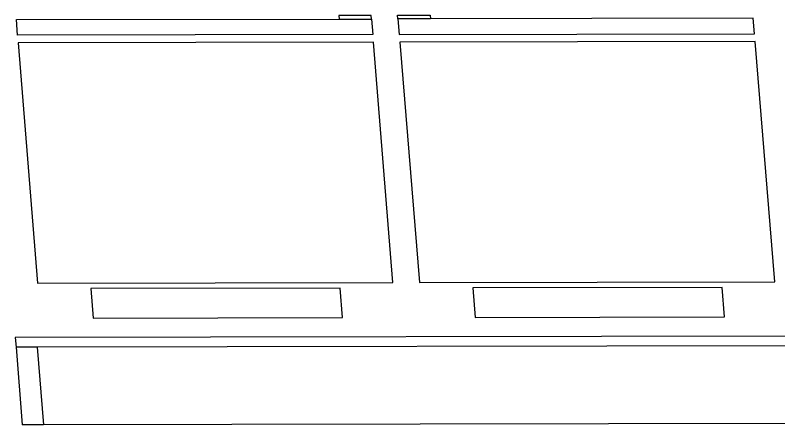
# Model space of a CAD drawing. Extents: x -83 to 83, y -28 to 43.
# Drawn here: x 20.939 to 22.764, y -0.691 to 0.289 of the extents above; entities that cross this region are included whole.
import ezdxf

# ---------------------------------------------------------------- set-up
doc = ezdxf.new("R2010")
doc.units = 0
doc.layers.get('0').update_dxf_attribs({"linetype": 'CONTINUOUS'})

msp = doc.modelspace()

# ---------------------------------------------------------------- linework, layer by layer
for p, q in [((20.942, 0.2782), (21.7135, 0.2796)), ((20.9449, 0.2411), (20.942, 0.2782)), ((21.7903, 0.2885), (21.7128, 0.2883)), ((21.7128, 0.2883), (21.7135, 0.2796)), ((21.7135, 0.2796), (21.791, 0.2797)), ((21.791, 0.2797), (21.7903, 0.2885)), ((21.791, 0.2797), (21.7939, 0.2427)), ((21.8534, 0.2886), (21.931, 0.2887)), ((21.8542, 0.2799), (21.8534, 0.2886)), ((21.9317, 0.28), (21.8542, 0.2799)), ((21.8542, 0.2799), (21.8573, 0.2428)), ((21.931, 0.2887), (21.9317, 0.28)), ((22.7033, 0.2814), (21.9317, 0.28)), ((22.7063, 0.2443), (22.7033, 0.2814)), ((21.7939, 0.2427), (20.9449, 0.2411)), ((21.8573, 0.2428), (22.7063, 0.2443)), ((21.7954, 0.2241), (20.9464, 0.2226)), ((20.9464, 0.2226), (20.9924, -0.3523)), ((21.8419, -0.3508), (21.7954, 0.2241)), ((22.7078, 0.2257), (21.8588, 0.2242)), ((21.8588, 0.2242), (21.9053, -0.3506)), ((22.7548, -0.3491), (22.7078, 0.2257)), ((20.9924, -0.3523), (21.8419, -0.3508)), ((21.7161, -0.3642), (21.1202, -0.3653)), ((21.7218, -0.4349), (21.7161, -0.3642)), ((21.9053, -0.3506), (22.7548, -0.3491)), ((22.6291, -0.3626), (22.0331, -0.3636)), ((22.0331, -0.3636), (22.0389, -0.4344)), ((22.6348, -0.4333), (22.6291, -0.3626)), ((21.1202, -0.3653), (21.1259, -0.436)), ((21.1259, -0.436), (21.7218, -0.4349)), ((22.0389, -0.4344), (22.6348, -0.4333)), ((22.8288, -0.4791), (20.9394, -0.4825)), ((20.9394, -0.4825), (20.9412, -0.5057)), ((20.9919, -0.5056), (20.9412, -0.5057)), ((20.9412, -0.5057), (20.9561, -0.6915)), ((23.8888, -0.5004), (20.9919, -0.5056)), ((20.9919, -0.5056), (21.0068, -0.6914)), ((21.0068, -0.6914), (20.9561, -0.6915)), ((23.9041, -0.6862), (21.0068, -0.6914))]:
    msp.add_line(p, q)

doc.saveas('drawing.dxf')
